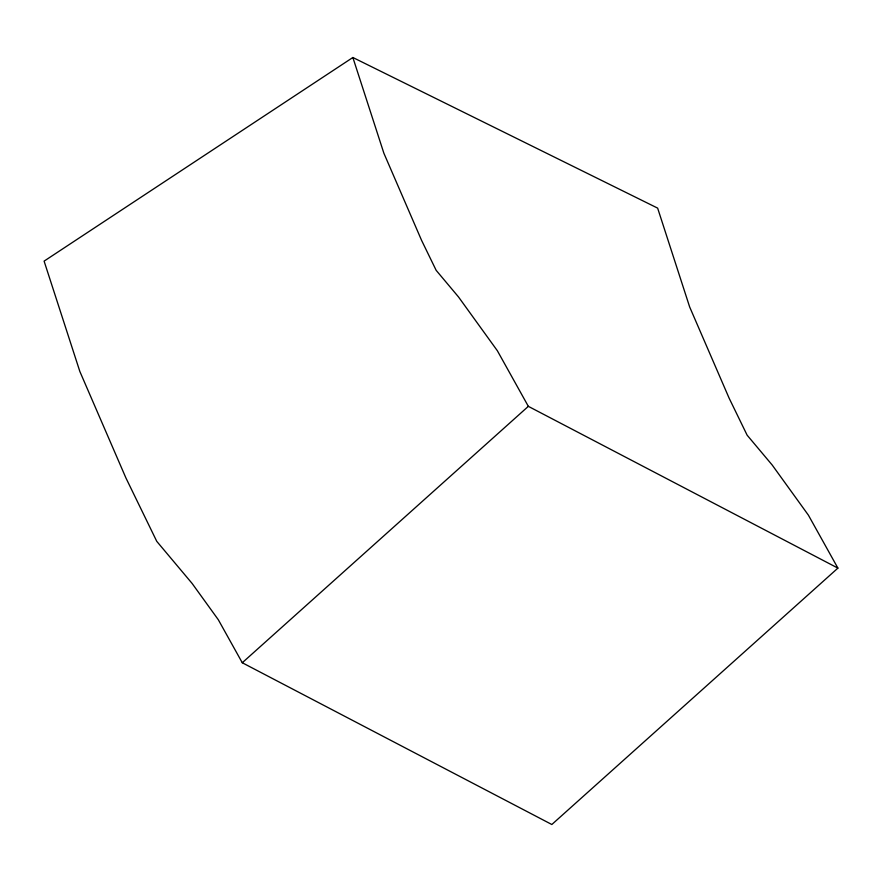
<?xml version="1.0" encoding="UTF-8"?>
<svg xmlns="http://www.w3.org/2000/svg" width="882" height="882" viewBox="0 0 882 882"><rect width="100%" height="100%" fill="white"/><g stroke="black" fill="none" stroke-linecap="round" stroke-linejoin="round"><path stroke-width="1.32" d="M242.274 662.746L528.34 406.348L837.9 568.118L551.834 824.505L242.274 662.746L218.306 619.726L192.1 583.432L156.764 541.35L125.939 478L79.843 371.465L44.1 261.127L352.866 57.495L657.641 208.119L689.647 306.936L729.138 398.201L747.131 435.179L772.202 465.035L808.408 515.176L837.9 568.118M528.34 406.348L497.371 350.76L458.486 296.925L436.16 270.333L421.596 240.4L383.879 153.225L352.866 57.495"/></g></svg>
